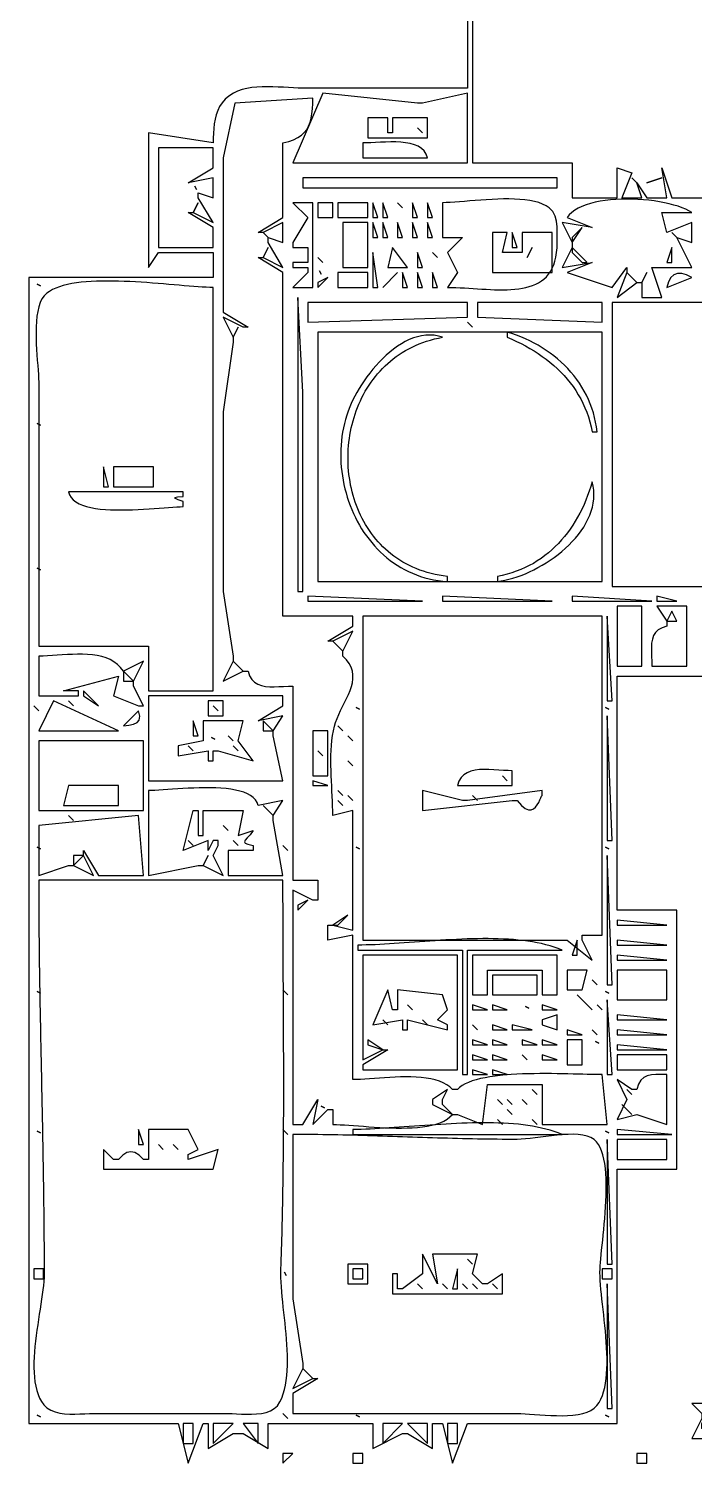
# Model space of a CAD drawing. Extents: x 0 to 1224, y 0 to 792.
# Drawn here: x 259 to 392.5, y 166 to 453.9 of the extents above; entities that cross this region are included whole.
import ezdxf

# ---------------------------------------------------------------- set-up
doc = ezdxf.new("R2010")
doc.units = 0
doc.layers.add('C7', color=7, linetype='CONTINUOUS')

msp = doc.modelspace()

# ---------------------------------------------------------------- linework, layer by layer
at = {"layer": 'C7'}
for points in [[(347, 460), (347, 442), (314, 442), (313.0786, 442.0145), (312.1111, 442.052), (311.1061, 442.1034), (310.0723, 442.1595), (309.0183, 442.2112), (307.9528, 442.2494), (306.8845, 442.2649), (305.8222, 442.2486), (304.7744, 442.1914), (303.75, 442.0842), (302.7575, 441.9178), (301.8056, 441.683), (300.9031, 441.3709), (300.0586, 440.9722), (299.1683, 440.4059), (298.4201, 439.7693), (297.8015, 439.0689), (297.3, 438.3114), (296.9031, 437.5036), (296.5982, 436.6521), (296.3728, 435.7636), (296.2143, 434.8448), (296.1104, 433.9023), (296.0483, 432.9429), (296.0157, 431.9732), (296, 431), (283, 433), (283, 406), (285, 409), (296, 409), (296, 404), (259, 404), (259, 174), (289, 174), (291, 166), (294, 174), (295, 174), (295, 169), (300, 172), (301, 172), (302, 172), (307, 169), (307, 174), (328, 174), (328, 169), (334, 172), (335, 172), (340, 169), (340, 174), (342, 174), (344, 166), (347, 174), (377, 174), (377, 225), (389, 225), (389, 277), (377, 277), (377, 324), (431, 324)], [(348, 459), (348, 427), (368, 427), (368, 420), (377, 420), (377, 426), (380, 425), (378, 420), (382, 420), (381, 423), (383, 420), (387, 420), (386, 426), (388, 420), (454, 420)], [(318, 441), (312, 427), (347, 427), (347, 441), (338, 439), (337, 439), (318, 441)], [(320.3132, 313.9104), (320.5436, 314.6894), (320.839, 315.4757), (321.184, 316.268), (321.5637, 317.065), (321.9626, 317.8654), (322.3657, 318.6679), (322.7578, 319.4714), (323.1237, 320.2744), (323.4481, 321.0757), (323.716, 321.8741), (323.9122, 322.6681), (324.0213, 323.4567), (324.0284, 324.2384), (323.9181, 325.012), (323.6753, 325.7763), (323.2848, 326.5299), (322.7314, 327.2715), (322, 328), (322, 329), (324, 333), (320, 331), (319, 331), (324, 334), (324, 336), (310, 336), (310, 405), (305, 408), (306, 408), (310, 406), (307, 411), (307, 412), (310, 411), (310, 415), (306, 413), (305, 413), (310, 416), (310, 431), (311.1434, 431.2864), (312.1321, 431.6359), (312.9773, 432.0498), (313.6903, 432.5292), (314.2821, 433.0754), (314.7641, 433.6897), (315.1473, 434.3733), (315.4429, 435.1274), (315.6623, 435.9533), (315.8164, 436.8523), (315.9167, 437.8256), (315.9741, 438.8744), (316, 440), (300.317902, 438.972229), (298, 428), (298, 397)], [(327, 436), (327, 432), (339, 432), (339, 436), (333, 436), (332, 436), (332, 433), (331, 433), (331, 436), (327, 436)], [(337, 434), (338, 433), (337, 434)], [(285, 430), (285, 410), (296, 410), (296, 414), (291, 417), (292, 417), (296, 415), (293, 420), (293, 421), (296, 420), (296, 424), (291, 423), (296, 426), (296, 430), (285, 430)], [(326, 431), (326, 428), (339, 428), (338.7428, 428.7546), (338.3341, 429.3845), (337.7904, 429.9003), (337.1283, 430.3124), (336.3645, 430.6314), (335.5156, 430.8678), (334.5982, 431.032), (333.6289, 431.1347), (332.6243, 431.1862), (331.601, 431.1972), (330.5757, 431.1781), (329.565, 431.1395), (328.5854, 431.0919), (327.6536, 431.0457), (326.7863, 431.0116), (326, 431)], [(314, 424), (314, 422), (365, 422), (365, 424), (314, 424)], [(380, 424), (381, 423), (380, 424)], [(383, 423), (386, 424), (383, 423)], [(292.333344, 422.333344), (292.666656, 421.666656), (292.333344, 422.333344)], [(293, 419), (292, 417), (293, 419)], [(312, 419), (315, 416), (312, 411), (312, 410), (315, 410), (315, 407), (312, 407), (312, 406), (315, 406), (315, 405), (312, 402), (316, 402), (316, 419), (312, 419)], [(317, 419), (317, 416), (320, 416), (320, 419), (317, 419)], [(321, 419), (321, 416), (327, 416), (327, 419), (321, 419)], [(328, 419), (328, 416), (329, 416), (328, 419)], [(330, 419), (330, 416), (331, 416), (330, 419)], [(333, 419), (334, 418), (333, 419)], [(336, 419), (336, 416), (337, 416), (336, 419)], [(339, 419), (339, 416), (340, 416), (339, 419)], [(342, 419), (342, 412), (346, 412), (343, 409), (345, 405), (343, 402), (343.8345, 401.9915), (344.6804, 401.9679), (345.5354, 401.9321), (346.3974, 401.8867), (347.2644, 401.8346), (348.134, 401.7786), (349.0043, 401.7215), (349.8732, 401.6661), (350.7384, 401.6151), (351.5978, 401.5713), (352.4494, 401.5376), (353.291, 401.5168), (354.1205, 401.5115), (354.9357, 401.5247), (355.7346, 401.5591), (356.5149, 401.6174), (357.2747, 401.7026), (358.0116, 401.8174), (358.7237, 401.9645), (359.4088, 402.1468), (360.0648, 402.3671), (360.6895, 402.6281), (361.2809, 402.9326), (361.8367, 403.2835), (362.3549, 403.6835), (362.8333, 404.1355), (363.2699, 404.6421), (363.6624, 405.2063), (364.0088, 405.8307), (364.3069, 406.5183), (364.5546, 407.2717), (364.7499, 408.0938), (364.8904, 408.9873), (364.9742, 409.9551), (364.9992, 411), (365.0099, 411.9997), (365.0198, 413.0758), (364.9814, 414.1817), (364.8473, 415.2708), (364.5701, 416.2967), (364.1023, 417.2127), (363.3966, 417.9722), (362.7842, 418.3855), (362.0812, 418.7348), (361.2961, 419.0242), (360.4373, 419.2584), (359.5132, 419.4415), (358.5323, 419.578), (357.503, 419.6723), (356.4338, 419.7288), (355.3331, 419.7518), (354.2093, 419.7458), (353.0709, 419.715), (351.9264, 419.6639), (350.7841, 419.5969), (349.6526, 419.5184), (348.5403, 419.4327), (347.4556, 419.3441), (346.4069, 419.2572), (345.4027, 419.1763), (344.4515, 419.1057), (343.5617, 419.0499), (342.7417, 419.0132), (342, 419)], [(367, 416), (372, 414), (366, 415), (368, 411), (368, 410), (366, 406), (372, 407), (367, 405), (376, 402), (379, 406), (379, 405), (377, 400), (381, 403), (382, 403), (382, 400), (386, 400), (384, 406), (392, 406), (389, 412), (392, 411), (392, 415), (387, 413), (386, 417), (392, 417), (391.4344, 417.347), (390.7852, 417.675), (390.0591, 417.9829), (389.2631, 418.2696), (388.404, 418.5341), (387.4887, 418.7752), (386.5239, 418.9919), (385.5167, 419.1831), (384.4737, 419.3477), (383.402, 419.4847), (382.3082, 419.593), (381.1994, 419.6715), (380.0823, 419.7192), (378.9639, 419.7349), (377.8509, 419.7176), (376.7502, 419.6662), (375.6688, 419.5797), (374.6133, 419.4569), (373.5908, 419.2968), (372.608, 419.0984), (371.6719, 418.8604), (370.7892, 418.582), (369.9668, 418.2619), (369.2116, 417.8992), (368.5305, 417.4927), (367.9303, 417.0414), (367.4178, 416.5442), (367, 416)], [(322, 415), (322, 406), (327, 406), (327, 415), (322, 415)], [(328, 415), (328, 412), (329, 412), (328, 415)], [(330, 415), (330, 412), (331, 412), (330, 415)], [(333, 415), (333, 412), (334, 412), (333, 415)], [(336, 415), (336, 412), (337, 412), (336, 415)], [(339, 415), (339, 412), (340, 412), (339, 415)], [(306, 413), (307, 412), (306, 413)], [(352, 413), (352, 405), (364, 405), (364, 413), (358, 413), (358, 409), (354, 409), (355, 413), (352, 413)], [(356, 413), (356, 410), (357, 410), (356, 413)], [(370, 414), (368, 412), (368, 411), (370, 414)], [(388, 413), (389, 412), (388, 413)], [(307, 410), (306, 408), (307, 410)], [(328, 409), (328, 402), (329, 402), (328, 409)], [(332, 410), (331, 406), (335, 406), (332, 410)], [(337, 409), (337, 406), (338, 406), (337, 409)], [(340, 409), (341, 408), (340, 409)], [(360, 410), (359, 408), (360, 410)], [(368, 410), (368, 409), (370, 407), (371, 407), (368, 410)], [(388, 410), (387, 407), (388, 407), (388, 410)], [(317, 408), (318, 407), (317, 408)], [(261, 330), (283, 330), (283, 321), (296, 321), (296, 402), (295.3243, 402.0084), (294.5918, 402.0326), (293.8063, 402.0709), (292.9713, 402.1217), (292.0906, 402.1833), (291.1678, 402.254), (290.2066, 402.3322), (289.2106, 402.4162), (288.1836, 402.5043), (287.1291, 402.595), (286.051, 402.6865), (284.9528, 402.7771), (283.8382, 402.8653), (282.7109, 402.9494), (281.5746, 403.0277), (280.4329, 403.0985), (279.2895, 403.1602), (278.148, 403.2111), (277.0122, 403.2496), (275.8858, 403.274), (274.7723, 403.2826), (273.6755, 403.2739), (272.599, 403.246), (271.5465, 403.1975), (270.5217, 403.1265), (269.5282, 403.0315), (268.5698, 402.9108), (267.65, 402.7628), (266.7726, 402.5857), (265.9412, 402.378), (265.1596, 402.1378), (264.4313, 401.8637), (263.76, 401.554), (263.1495, 401.2069), (262.6034, 400.8209)], [(319, 404), (317, 403), (317, 402), (319, 404)], [(317.333344, 405.333344), (317.666656, 404.666656), (317.333344, 405.333344)], [(321, 405), (321, 402), (327, 402), (327, 405), (321, 405)], [(330, 402), (333, 405), (330, 402)], [(334, 405), (334, 402), (335, 402), (334, 405)], [(337, 405), (337, 402), (338, 402), (337, 405)], [(340, 405), (340, 402), (341, 402), (340, 405)], [(379, 405), (381, 403), (379, 405)], [(383, 405), (382, 403), (383, 405)], [(387, 402), (392, 404), (390.9341, 404.5189), (389.9789, 404.7855), (389.1383, 404.7902), (388.4162, 404.5234), (387.8164, 403.9758), (387.343, 403.1378), (387, 402)], [(262.6033, 400.8209), (262.0915, 400.315), (261.6633, 399.6863), (261.3123, 398.9479), (261.0321, 398.1132), (260.8164, 397.1953), (260.6587, 396.2073), (260.5528, 395.1625), (260.4923, 394.0742), (260.4707, 392.9554), (260.4818, 391.8195), (260.5192, 390.6795), (260.5765, 389.5488), (260.6474, 388.4405), (260.7254, 387.3678), (260.8042, 386.3439), (260.8776, 385.382), (260.939, 384.4954), (260.9821, 383.6972), (261.0007, 383.0007), (261.0068, 382.0034), (261.0125, 381.0059), (261.0177, 380.0082), (261.0224, 379.0103), (261.0268, 378.0123), (261.0307, 377.0141), (261.0343, 376.0158), (261.0374, 375.0172), (261.0402, 374.0186), (261.0426, 373.0197), (261.0446, 372.0208), (261.0464, 371.0217), (261.0478, 370.0224), (261.0489, 369.023), (261.0497, 368.0235), (261.0502, 367.0239), (261.0505, 366.0242), (261.0505, 365.0243), (261.0503, 364.0244), (261.0499, 363.0244), (261.0492, 362.0242), (261.0484, 361.024), (261.0474, 360.0237), (261.0462, 359.0233), (261.0448, 358.0228), (261.0434, 357.0223), (261.0417, 356.0217), (261.04, 355.021), (261.0382, 354.0203), (261.0363, 353.0195), (261.0343, 352.0187), (261.0322, 351.0179), (261.0302, 350.017), (261.028, 349.0161), (261.0259, 348.0151), (261.0237, 347.0142), (261.0216, 346.0132), (261.0195, 345.0122), (261.0174, 344.0113), (261.0154, 343.0103), (261.0134, 342.0093), (261.0116, 341.0084), (261.0098, 340.0074), (261.0081, 339.0065), (261.0065, 338.0056), (261.0051, 337.0047), (261.0038, 336.0039), (261.0027, 335.0031), (261.0017, 334.0024), (261.001, 333.0017), (261.0004, 332.001), (261.0001, 331.0005), (261, 330)], [(260.666656, 402.666656), (261.333344, 402.333344), (260.666656, 402.666656)], [(313, 400), (313, 341), (314, 341), (314, 381), (313, 400)], [(315, 399), (315, 395), (347, 396), (347, 399), (315, 399)], [(349, 399), (349, 396), (374, 395), (374, 399), (349, 399)], [(398, 399), (376, 399), (376, 342), (398, 342)], [(298, 397), (303, 394), (302, 394), (298, 396), (300, 392), (300, 391), (298, 377), (298, 341), (300, 328), (300, 327), (298, 323), (302, 325), (303, 325), (303.2973, 324.0551), (303.7273, 323.3135), (304.275, 322.7522), (304.9251, 322.348), (305.6626, 322.0778), (306.4723, 321.9186), (307.3391, 321.8472), (308.2479, 321.8406), (309.1835, 321.8757), (310.1308, 321.9293), (311.0746, 321.9784), (312, 322), (312, 283), (317, 283), (317, 279), (316, 279), (312, 281), (312, 234), (314, 234), (317, 239), (316, 234), (319, 237), (320, 237), (320, 234), (320.7127, 233.9891), (321.4925, 233.9588), (322.3333, 233.9124), (323.2286, 233.8531), (324.1722, 233.7843), (325.1578, 233.7093), (326.1791, 233.6313), (327.2298, 233.5538), (328.3036, 233.4799), (329.3943, 233.4131), (330.4955, 233.3567), (331.6009, 233.3138), (332.7043, 233.2879), (333.7994, 233.2823), (334.8798, 233.3002), (335.9393, 233.3451), (336.9716, 233.4201), (337.9705, 233.5286), (338.9295, 233.6739), (339.8424, 233.8594), (340.703, 234.0882), (341.5049, 234.3639), (342.2418, 234.6895), (342.9075, 235.0686), (343.4956, 235.5043), (344, 236), (345, 236), (350, 234), (351, 242), (362, 242), (362, 234), (375, 234), (374, 244), (373.3626, 243.9997), (372.6514, 244.0077), (371.8719, 244.0224), (371.0298, 244.0425), (370.1305, 244.0662), (369.1798, 244.0922), (368.1831, 244.1189), (367.146, 244.1447), (366.0742, 244.1681), (364.9732, 244.1877), (363.8486, 244.2018), (362.706, 244.209), (361.551, 244.2077), (360.3891, 244.1964), (359.226, 244.1737), (358.0671, 244.1379), (356.9182, 244.0875), (355.7848, 244.021), (354.6724, 243.937), (353.5867, 243.8338), (352.5332, 243.7099), (351.5176, 243.5639), (350.5453, 243.3941), (349.6221, 243.1992), (348.7534, 242.9775), (347.9449, 242.7275), (347.2021, 242.4477), (346.5306, 242.1365), (345.936, 241.7926), (345.424, 241.4142), (345, 241), (344, 241), (343.4619, 241.5257), (342.8381, 241.9784), (342.1361, 242.363), (341.3636, 242.684), (340.528, 242.9462), (339.6369, 243.1544), (338.6979, 243.3132), (337.7184, 243.4276), (336.7062, 243.502), (335.6687, 243.5414), (334.6136, 243.5504), (333.5482, 243.5338), (332.4803, 243.4963), (331.4174, 243.4426), (330.367, 243.3776), (329.3367, 243.3058), (328.334, 243.2321), (327.3666, 243.1611), (326.4419, 243.0977), (325.5675, 243.0466), (324.751, 243.0124), (324, 243), (324, 272), (319, 271), (319, 274), (320, 274), (324, 273), (324, 297), (320, 296), (319.9908, 296.9485), (319.9658, 297.9164), (319.9285, 298.9008), (319.8824, 299.8994), (319.8311, 300.9094), (319.7782, 301.9283), (319.7272, 302.9536), (319.6818, 303.9826), (319.6454, 305.0128), (319.6216, 306.0415), (319.6139, 307.0662), (319.6261, 308.0844), (319.6615, 309.0934), (319.7239, 310.0906), (319.8166, 311.0735), (319.9434, 312.0395), (320.1077, 312.986), (320.3132, 313.9105)], [(347, 395), (348, 394), (347, 395)], [(301, 394), (300, 392), (301, 394)], [(317, 393), (317, 343), (374, 343), (374, 393), (317, 393)], [(343, 343), (343, 344), (342.152, 344.1062), (341.3226, 344.2386), (340.5115, 344.3966), (339.7189, 344.5796), (338.9447, 344.787), (338.1889, 345.0183), (337.4515, 345.2729), (336.7325, 345.5503), (336.032, 345.8498), (335.3498, 346.1709), (334.6861, 346.5131), (334.0408, 346.8757), (333.4139, 347.2583), (332.8055, 347.6602), (332.2154, 348.0808), (331.6438, 348.5197), (331.0905, 348.9762), (330.5557, 349.4498), (330.0393, 349.9399), (329.5413, 350.4459), (329.0616, 350.9673), (328.6004, 351.5034), (328.1576, 352.0539), (327.7332, 352.618), (327.3273, 353.1952), (326.9397, 353.7849), (326.5705, 354.3866), (326.2197, 354.9997), (325.8873, 355.6236), (325.5733, 356.2578), (325.2777, 356.9017), (325.0005, 357.5547), (324.7417, 358.2163), (324.5013, 358.8859), (324.2793, 359.5629), (324.0756, 360.2467), (323.8904, 360.9369), (323.7236, 361.6328), (323.5751, 362.3339), (323.445, 363.0395), (323.3334, 363.7492), (323.2401, 364.4624), (323.1652, 365.1784), (323.1087, 365.8968), (323.0705, 366.6169), (323.0508, 367.3382), (323.0494, 368.0602), (323.0665, 368.7822), (323.1019, 369.5037), (323.1556, 370.2241), (323.2278, 370.9429), (323.3183, 371.6594), (323.4273, 372.3732), (323.5545, 373.0837), (323.7002, 373.7902), (323.8643, 374.4923), (324.0467, 375.1893), (324.2475, 375.8807), (324.4666, 376.5659), (324.7042, 377.2444), (324.9601, 377.9155), (325.2343, 378.5788), (325.527, 379.2336), (325.838, 379.8794), (326.1674, 380.5157), (326.5151, 381.1418), (326.8812, 381.7571), (327.2657, 382.3612), (327.6685, 382.9534), (328.0897, 383.5333), (328.5293, 384.1001), (328.9872, 384.6534), (329.4635, 385.1925), (329.9581, 385.717), (330.4711, 386.2262), (331.0025, 386.7197), (331.5522, 387.1967), (332.1203, 387.6567), (332.7067, 388.0993), (333.3114, 388.5237), (333.9346, 388.9295), (334.576, 389.3161), (335.2359, 389.6829), (335.914, 390.0293), (336.6106, 390.3549), (337.3254, 390.6589), (338.0587, 390.9408), (338.8102, 391.2002), (339.5801, 391.4363), (340.3684, 391.6487), (341.175, 391.8368), (342, 392), (341.1618, 392.2401), (340.3219, 392.3851), (339.4821, 392.4395), (338.6438, 392.408), (337.8089, 392.2953), (336.979, 392.106), (336.1558, 391.8448), (335.3409, 391.5163), (334.5361, 391.1252), (333.7431, 390.6762), (332.9634, 390.1739), (332.1988, 389.623), (331.451, 389.0282), (330.7216, 388.394), (330.0123, 387.7253), (329.3249, 387.0265), (328.6609, 386.3024), (328.0221, 385.5577), (327.4101, 384.797), (326.8266, 384.025), (326.2734, 383.2463), (325.752, 382.4655), (325.2642, 381.6875), (324.8116, 380.9167), (324.3959, 380.1579), (324.0189, 379.4157), (323.6821, 378.6949), (323.3873, 378), (323.0758, 377.181), (322.7946, 376.3516), (322.5435, 375.5128), (322.3223, 374.6654), (322.1306, 373.8105), (321.9683, 372.949), (321.8351, 372.082), (321.7308, 371.2103), (321.6551, 370.335), (321.6078, 369.4571), (321.5887, 368.5774), (321.5974, 367.6971), (321.6338, 366.817), (321.6977, 365.9381), (321.7887, 365.0614), (321.9066, 364.1879), (322.0513, 363.3186), (322.2224, 362.4543), (322.4197, 361.5962), (322.643, 360.7452), (322.892, 359.9022), (323.1665, 359.0682), (323.4662, 358.2442), (323.791, 357.4312), (324.1405, 356.6301), (324.5145, 355.8419), (324.9129, 355.0676), (325.3352, 354.3082), (325.7814, 353.5646), (326.2511, 352.8378), (326.7441, 352.1288), (327.2602, 351.4386), (327.7991, 350.7681), (328.3606, 350.1182), (328.9445, 349.4901), (329.5505, 348.8846), (330.1783, 348.3027), (330.8277, 347.7455), (331.4986, 347.2138), (332.1906, 346.7086), (332.9034, 346.231), (333.637, 345.7818), (334.3909, 345.3621), (335.165, 344.9729), (335.9591, 344.615), (336.7728, 344.2896), (337.606, 343.9975), (338.4584, 343.7397), (339.3297, 343.5173), (340.2198, 343.3311), (341.1284, 343.1822), (342.0552, 343.0715), (343, 343)], [(355, 393), (355, 392), (355.9317, 391.5959), (356.8495, 391.1703), (357.7523, 390.7229), (358.639, 390.2537), (359.5084, 389.7624), (360.3594, 389.2488), (361.191, 388.7127), (362.0018, 388.1541), (362.791, 387.5726), (363.5573, 386.9681), (364.2996, 386.3405), (365.0168, 385.6895), (365.7078, 385.015), (366.3714, 384.3168), (367.0065, 383.5947), (367.6121, 382.8485), (368.1869, 382.078), (368.73, 381.2832), (369.24, 380.4637), (369.716, 379.6194), (370.1569, 378.7501), (370.5614, 377.8557), (370.9284, 376.936), (371.2569, 375.9907), (371.5458, 375.0197), (371.7938, 374.0229), (372, 373), (373, 373), (372.8765, 373.9821), (372.7099, 374.947), (372.5011, 375.8943), (372.2513, 376.8234), (371.9617, 377.7338), (371.6333, 378.6252), (371.2672, 379.4969), (370.8645, 380.3485), (370.4264, 381.1795), (369.9539, 381.9893), (369.4482, 382.7776), (368.9104, 383.5438), (368.3416, 384.2875), (367.7428, 385.008), (367.1153, 385.705), (366.46, 386.378), (365.7782, 387.0265), (365.0709, 387.6499), (364.3392, 388.2478), (363.5843, 388.8196), (362.8072, 389.365), (362.0091, 389.8834), (361.1911, 390.3743), (360.3542, 390.8372), (359.4997, 391.2717), (358.6285, 391.6772), (357.7418, 392.0533), (356.8408, 392.3994), (355.9264, 392.7152), (355, 393)], [(260.666656, 374.666656), (261.333344, 374.333344), (260.666656, 374.666656)], [(274, 366), (274, 362), (275, 362), (274, 366)], [(276, 366), (276, 362), (284, 362), (284, 366), (276, 366)], [(372, 363), (371.7265, 362.0601), (371.4279, 361.1325), (371.1039, 360.2181), (370.7548, 359.3178), (370.3805, 358.4326), (369.9812, 357.5635), (369.5568, 356.7114), (369.1074, 355.8773), (368.6331, 355.0621), (368.1339, 354.2668), (367.6098, 353.4923), (367.061, 352.7395), (366.4874, 352.0095), (365.8892, 351.3032), (365.2662, 350.6215), (364.6188, 349.9654), (363.9467, 349.3358), (363.2502, 348.7337), (362.5292, 348.1601), (361.7839, 347.6159), (361.0142, 347.102), (360.2202, 346.6194), (359.402, 346.1691), (358.5596, 345.7519), (357.693, 345.369), (356.8024, 345.0211), (355.8877, 344.7094), (354.949, 344.4346), (353.9864, 344.1978), (353, 344), (353, 343), (353.7526, 343.0975), (354.5277, 343.2378), (355.3221, 343.4196), (356.1325, 343.6417), (356.9556, 343.9028), (357.7884, 344.2018), (358.6276, 344.5373), (359.4701, 344.9083), (360.3125, 345.3135), (361.1517, 345.7517), (361.9845, 346.2216), (362.8077, 346.7221), (363.618, 347.2519), (364.4124, 347.8099), (365.1875, 348.3947), (365.9402, 349.0052), (366.6673, 349.6402), (367.3655, 350.2984), (368.0316, 350.9787), (368.6626, 351.6797), (369.255, 352.4004), (369.8059, 353.1395), (370.3118, 353.8957), (370.7697, 354.6679), (371.1763, 355.4549), (371.5284, 356.2553), (371.8229, 357.0681), (372.0565, 357.892), (372.226, 358.7257), (372.3282, 359.5681), (372.3599, 360.4179), (372.3179, 361.274), (372.199, 362.1351), (372, 363)], [(267, 361), (267.2001, 360.3906), (267.5191, 359.8485), (267.9487, 359.3702), (268.4807, 358.9522), (269.1067, 358.5911), (269.8186, 358.2833), (270.608, 358.0254), (271.4669, 357.814), (272.3868, 357.6456), (273.3597, 357.5166), (274.3772, 357.4236), (275.431, 357.3632), (276.513, 357.3318), (277.6149, 357.326), (278.7285, 357.3424), (279.8455, 357.3774), (280.9576, 357.4275), (282.0567, 357.4894), (283.1345, 357.5595), (284.1827, 357.6344), (285.1931, 357.7105), (286.1574, 357.7845), (287.0675, 357.8528), (287.915, 357.912), (288.6918, 357.9585), (289.3895, 357.989), (290, 358), (290, 359), (289.0021, 359.3548), (288.4176, 359.6342), (288.3321, 359.8361), (288.831, 359.9587), (290, 360), (290, 361), (267, 361)], [(260.666656, 345.666656), (261.333344, 345.333344), (260.666656, 345.666656)], [(315, 340), (315, 339), (338, 339), (315, 340)], [(342, 340), (342, 339), (364, 339), (342, 340)], [(368, 340), (368, 339), (384, 339), (368, 340)], [(385, 340), (385, 339), (389, 339), (385, 340)], [(377, 338), (377, 326), (382, 326), (382, 338), (377, 338)], [(385, 338), (387, 335), (387, 334), (386.0314, 333.7002), (385.2826, 333.2756), (384.7268, 332.7393), (384.3369, 332.1045), (384.0863, 331.3841), (383.9479, 330.5914), (383.895, 329.7393), (383.9006, 328.841), (383.9379, 327.9097), (383.98, 326.9583), (384, 326), (391, 326), (391, 338), (385, 338)], [(388, 337), (387, 335), (389, 335), (388, 337)], [(326, 336), (326, 271), (367, 271), (372, 267), (370, 271), (370, 272), (374, 272), (374, 336), (326, 336)], [(375, 336), (375, 319), (376, 319), (375, 336)], [(261, 328), (261, 320), (269, 320), (269, 321), (266, 321), (277, 324), (276, 320), (281, 318), (282, 318), (280, 322), (280, 323), (282, 327), (278, 325), (277.4431, 325.7278), (276.8093, 326.3482), (276.1055, 326.8689), (275.3387, 327.2978), (274.5158, 327.6426), (273.6439, 327.9111), (272.7297, 328.1111), (271.7803, 328.2503), (270.8027, 328.3366), (269.8037, 328.3777), (268.7903, 328.3815), (267.7696, 328.3556), (266.7483, 328.308), (265.7335, 328.2463), (264.7322, 328.1784), (263.7512, 328.112), (262.7975, 328.0549), (261.8781, 328.015), (261, 328)], [(320, 331), (322, 329), (320, 331)], [(300, 327), (302, 325), (300, 327)], [(278, 325), (278, 323), (280, 323), (278, 325)], [(270, 321), (270, 320), (273, 318), (270, 321)], [(283, 320), (283, 303), (310, 303), (308, 312), (308, 313), (310, 316), (305, 315), (310, 318), (310, 320), (283, 320)], [(260, 318), (261, 317), (260, 318)], [(264, 319), (261, 313), (277, 313), (264, 319)], [(267, 319), (268, 318), (267, 319)], [(281, 317), (278, 314), (279.1035, 314.1502), (280.0326, 314.3514), (280.7371, 314.6703), (281.1666, 315.1735), (281.271, 315.9278), (281, 317)], [(295, 319), (295, 316), (298, 316), (298, 319), (295, 319)], [(296, 318), (297, 317), (296, 318)], [(324.666656, 317.666656), (325.333344, 317.333344), (324.666656, 317.666656)], [(374.666656, 317.666656), (375.333344, 317.333344), (374.666656, 317.666656)], [(294, 315), (294, 311), (289, 310), (289, 308), (295, 309), (295, 307), (296, 307), (296, 309), (297, 309), (304, 307), (301, 311), (302, 315), (294, 315)], [(292, 315), (292, 312), (293, 312), (292, 315)], [(306, 315), (306, 313), (308, 313), (306, 315)], [(321, 314), (322, 313), (321, 314)], [(375, 316), (375, 291), (376, 291), (375, 316)], [(261, 311), (261, 297), (282, 297), (282, 311), (261, 311)], [(295.666656, 311.666656), (296.333344, 311.333344), (295.666656, 311.666656)], [(299, 312), (300, 311), (299, 312)], [(316, 313), (316, 304), (319, 304), (319, 313), (316, 313)], [(323, 312), (324, 311), (323, 312)], [(291, 310), (292, 309), (291, 310)], [(300, 310), (301, 309), (300, 310)], [(317, 309), (318, 308), (317, 309)], [(323, 307), (324, 306), (323, 307)], [(345, 302), (356, 302), (356, 305), (355.1359, 305.0213), (354.2192, 305.0742), (353.266, 305.1415), (352.2924, 305.2065), (351.3147, 305.2522), (350.349, 305.2616), (349.4116, 305.2178), (348.5186, 305.1039), (347.6862, 304.9029), (346.9306, 304.598), (346.268, 304.1722), (345.7145, 303.6085), (345.2865, 302.8901), (345, 302)], [(316, 303), (316, 302), (319, 302), (316, 303)], [(354, 304), (355, 303), (354, 304)], [(267, 302), (266, 298), (277, 298), (277, 302), (267, 302)], [(283, 301), (283, 284), (293, 286), (294, 286), (298, 284), (296, 288), (297, 290), (297, 291), (296, 291), (295, 289), (295, 291), (290, 289), (292, 297), (293, 297), (293, 292), (294, 292), (294, 297), (302, 297), (301, 292), (304, 293), (303.3982, 292.1373), (302.845, 291.5017), (302.4317, 291.0437), (302.2493, 290.714), (302.389, 290.4631), (302.9422, 290.2415), (304, 290), (304, 289), (299, 289), (299, 284), (310, 284), (308, 295), (308, 296), (310, 299), (305, 298), (304.7994, 298.6039), (304.4775, 299.1397), (304.043, 299.611), (303.5045, 300.0216), (302.8708, 300.3749), (302.1506, 300.6747), (301.3527, 300.9245), (300.4856, 301.1279), (299.5582, 301.2887), (298.5791, 301.4104), (297.5572, 301.4966), (296.5009, 301.551), (295.4192, 301.5772), (294.3207, 301.5788), (293.2141, 301.5594), (292.1081, 301.5227), (291.0115, 301.4723), (289.9329, 301.4119), (288.8811, 301.3449), (287.8648, 301.2751), (286.8927, 301.2062), (285.9734, 301.1416), (285.1159, 301.0851), (284.3286, 301.0402), (283.6204, 301.0106), (283, 301)], [(321, 301), (322, 300), (321, 301)], [(323, 300), (324, 299), (323, 300)], [(338, 301), (338, 297), (356, 299), (357, 299), (357.8371, 298.0206), (358.5739, 297.4183), (359.2175, 297.138), (359.7751, 297.1245), (360.2539, 297.3225), (360.6609, 297.677), (361.0035, 298.1328), (361.2888, 298.6347), (361.5239, 299.1275), (361.716, 299.5561), (361.8723, 299.8653), (362, 300), (362, 301), (347, 299), (346, 299), (338, 301)], [(348, 300), (349, 299), (348, 300)], [(306, 298), (308, 296), (306, 298)], [(321, 299), (322, 298), (321, 299)], [(281, 296), (261, 294), (261, 284), (267, 286), (268, 286), (272, 284), (270, 288), (270, 289), (273, 284), (282, 284), (281, 296)], [(267, 296), (268, 295), (267, 296)], [(298, 294), (299, 293), (298, 294)], [(291, 291), (292, 290), (291, 291)], [(300, 291), (301, 290), (300, 291)], [(260.666656, 289.666656), (261.333344, 289.333344), (260.666656, 289.666656)], [(268, 288), (268, 286), (270, 288), (268, 288)], [(295, 288), (294, 286), (295, 288)], [(310, 290), (311, 289), (310, 290)], [(324.666656, 289.666656), (325.333344, 289.333344), (324.666656, 289.666656)], [(374.666656, 289.666656), (375.333344, 289.333344), (374.666656, 289.666656)], [(375, 288), (375, 262), (376, 262), (375, 288)], [(261, 283), (261.0005, 281.9972), (261.002, 280.9946), (261.0045, 279.992), (261.008, 278.9896), (261.0125, 277.9872), (261.0178, 276.9849), (261.0241, 275.9827), (261.0312, 274.9806), (261.0391, 273.9785), (261.0479, 272.9765), (261.0574, 271.9747), (261.0677, 270.9729), (261.0787, 269.9711), (261.0905, 268.9695), (261.1029, 267.9679), (261.1159, 266.9664), (261.1296, 265.965), (261.1439, 264.9637), (261.1587, 263.9624), (261.1741, 262.9612), (261.19, 261.9601), (261.2064, 260.9591), (261.2232, 259.9581), (261.2405, 258.9572), (261.2582, 257.9564), (261.2763, 256.9556), (261.2947, 255.955), (261.3135, 254.9543), (261.3326, 253.9538), (261.352, 252.9533), (261.3716, 251.9529), (261.3914, 250.9526), (261.4115, 249.9523), (261.4317, 248.9521), (261.452, 247.952), (261.4725, 246.9519), (261.4931, 245.9519), (261.5137, 244.9519), (261.5344, 243.952), (261.555, 242.9522), (261.5757, 241.9524), (261.5963, 240.9527), (261.6169, 239.9531), (261.6374, 238.9535), (261.6577, 237.954), (261.6779, 236.9545), (261.698, 235.9551), (261.7178, 234.9557), (261.7374, 233.9564), (261.7568, 232.9572), (261.7759, 231.958), (261.7947, 230.9588), (261.8131, 229.9597), (261.8312, 228.9607), (261.8489, 227.9617), (261.8662, 226.9628), (261.883, 225.9639), (261.8994, 224.9651), (261.9153, 223.9663), (261.9307, 222.9676), (261.9455, 221.9689), (261.9598, 220.9702), (261.9735, 219.9717), (261.9865, 218.9731), (261.9989, 217.9746), (262.0107, 216.9761), (262.0217, 215.9777), (262.032, 214.9794), (262.0415, 213.981), (262.0503, 212.9827), (262.0582, 211.9845), (262.0653, 210.9863), (262.0716, 209.9881), (262.0769, 208.99), (262.0814, 207.9919), (262.0849, 206.9939), (262.0874, 205.9959), (262.0889, 204.9979), (262.0895, 204), (262.0726, 203.2781), (262.0244, 202.5014), (261.9486, 201.6745), (261.849, 200.8018), (261.7293, 199.8877), (261.5933, 198.9367), (261.4447, 197.9534), (261.2871, 196.9422), (261.1245, 195.9075), (260.9604, 194.8538), (260.7987, 193.7857), (260.643, 192.7075), (260.4972, 191.6237), (260.3649, 190.5389), (260.2498, 189.4574), (260.1558, 188.3838), (260.0866, 187.3226), (260.0458, 186.2782), (260.0373, 185.255), (260.0648, 184.2576), (260.1319, 183.2904), (260.2425, 182.3579), (260.4003, 181.4646), (260.609, 180.6149), (260.8723, 179.8134), (261.1941, 179.0644), (261.5779, 178.3725), (262.0277, 177.7422), (262.6611, 177.1257), (263.4185, 176.6575), (264.2767, 176.3186), (265.2127, 176.0902), (266.2032, 175.9533), (267.2253, 175.8892), (268.2558, 175.879), (269.2716, 175.9039), (270.2497, 175.9449), (271.1668, 175.9832), (272, 176), (299, 176), (299.811, 175.9815), (300.71, 175.9388), (301.6736, 175.8906), (302.6784, 175.8557), (303.7011, 175.853), (304.7183, 175.9013), (305.7065, 176.0194), (306.6426, 176.2263), (307.5029, 176.5408), (308.2643, 176.9816), (308.9033, 177.5677), (309.3966, 178.3179), (309.7464, 179.1068), (310.043, 179.9369), (310.2895, 180.805), (310.4891, 181.708), (310.6452, 182.6428), (310.7608, 183.6063), (310.8394, 184.5955), (310.884, 185.6072), (310.898, 186.6384), (310.8845, 187.6859), (310.8469, 188.7467), (310.7883, 189.8176), (310.7119, 190.8957), (310.6211, 191.9777), (310.519, 193.0606), (310.4089, 194.1413), (310.294, 195.2168), (310.1776, 196.2838), (310.0629, 197.3394), (309.9531, 198.3804), (309.8514, 199.4038), (309.7612, 200.4064), (309.6855, 201.3852), (309.6278, 202.337), (309.5911, 203.2588), (309.5788, 204.1475), (309.5941, 205), (309.6294, 205.9983), (309.6633, 206.9967), (309.6959, 207.9952), (309.727, 208.9938), (309.7568, 209.9925), (309.7853, 210.9913), (309.8125, 211.9902), (309.8384, 212.9892), (309.8631, 213.9883), (309.8865, 214.9874), (309.9088, 215.9867), (309.9298, 216.986), (309.9498, 217.9854), (309.9686, 218.9849), (309.9863, 219.9844), (310.0029, 220.984), (310.0185, 221.9837), (310.0331, 222.9835), (310.0467, 223.9833), (310.0593, 224.9832), (310.071, 225.9831), (310.0818, 226.9831), (310.0916, 227.9831), (310.1006, 228.9832), (310.1088, 229.9834), (310.1161, 230.9836), (310.1227, 231.9838), (310.1285, 232.9841), (310.1335, 233.9844), (310.1378, 234.9848), (310.1415, 235.9852), (310.1444, 236.9856), (310.1468, 237.9861), (310.1485, 238.9866), (310.1496, 239.9871), (310.1502, 240.9876), (310.1502, 241.9882), (310.1497, 242.9888), (310.1487, 243.9894), (310.1473, 244.99), (310.1454, 245.9906), (310.1431, 246.9912), (310.1404, 247.9919), (310.1374, 248.9925), (310.134, 249.9932), (310.1303, 250.9938), (310.1264, 251.9944), (310.1221, 252.9951), (310.1177, 253.9957), (310.113, 254.9963), (310.1082, 255.9969), (310.1031, 256.9975), (310.098, 257.9981), (310.0927, 258.9986), (310.0874, 259.9992), (310.082, 260.9997), (310.0766, 262.0002), (310.0711, 263.0006), (310.0657, 264.001), (310.0603, 265.0014), (310.055, 266.0018), (310.0498, 267.0021), (310.0447, 268.0024), (310.0398, 269.0026), (310.035, 270.0028), (310.0304, 271.0029), (310.0261, 272.003), (310.022, 273.003), (310.0181, 274.003), (310.0146, 275.0029), (310.0114, 276.0028), (310.0085, 277.0026), (310.006, 278.0023), (310.0039, 279.002), (310.0022, 280.0016), (310.001, 281.0011), (310.0002, 282.0006), (310, 283), (261, 283)], [(315, 279), (313, 278), (313, 277), (315, 279)], [(320, 274), (321, 274), (323, 276), (320, 274)], [(377, 275), (377, 274), (387, 274), (377, 275)], [(325, 270), (325, 269), (346, 269), (346, 244), (347, 244), (347, 269), (366, 269), (365.219, 269.3087), (364.4127, 269.591), (363.5823, 269.848), (362.7288, 270.0804), (361.8536, 270.2894), (360.9577, 270.4757), (360.0425, 270.6403), (359.109, 270.7841), (358.1584, 270.9082), (357.192, 271.0134), (356.211, 271.1006), (355.2164, 271.1709), (354.2095, 271.225), (353.1916, 271.264), (352.1637, 271.2888), (351.1271, 271.3003), (350.0829, 271.2995), (349.0324, 271.2873), (347.9767, 271.2646), (346.9171, 271.2323), (345.8546, 271.1915), (344.7905, 271.143), (343.726, 271.0877), (342.6623, 271.0267), (341.6005, 270.9607), (340.5419, 270.8909), (339.4876, 270.818), (338.4388, 270.7431), (337.3967, 270.667), (336.3625, 270.5908), (335.3374, 270.5152), (334.3225, 270.4414), (333.3191, 270.3701), (332.3284, 270.3024), (331.3515, 270.2391), (330.3896, 270.1813), (329.4439, 270.1298), (328.5155, 270.0855), (327.6058, 270.0495), (326.7158, 270.0226), (325.8468, 270.0058), (325, 270)], [(369, 271), (368, 268), (369, 268), (369, 271)], [(377, 271), (377, 270), (387, 270), (377, 271)], [(326, 268), (326, 247), (330, 249), (331, 249), (326, 246), (326, 245), (345, 245), (345, 268), (326, 268)], [(348, 268), (348, 260), (351, 260), (351, 265), (362, 265), (362, 260), (365, 260), (365, 268), (348, 268)], [(377, 268), (377, 267), (387, 267), (377, 268)], [(367, 265), (367, 261), (370, 261), (371, 265), (367, 265)], [(377, 265), (377, 259), (387, 259), (387, 265), (377, 265)], [(352, 264), (352, 260), (361, 260), (361, 264), (352, 264)], [(372, 263), (373, 262), (372, 263)], [(260.666656, 260.666656), (261.333344, 260.333344), (260.666656, 260.666656)], [(310, 261), (311, 260), (310, 261)], [(331, 261), (328, 254), (334, 255), (334, 253), (335, 253), (335, 255), (343, 253), (343, 254), (341, 255), (343, 257), (342, 260), (333, 261), (333, 257), (332, 257), (331, 261)], [(369, 260), (372, 257), (369, 260)], [(374.666656, 260.666656), (375.333344, 260.333344), (374.666656, 260.666656)], [(335, 258), (336, 257), (335, 258)], [(348, 258), (348, 257), (351, 257), (348, 258)], [(352, 258), (352, 257), (355, 257), (352, 258)], [(358.666656, 257.666656), (359.333344, 257.333344), (358.666656, 257.666656)], [(362, 258), (362, 257), (365, 257), (362, 258)], [(373, 258), (374, 257), (373, 258)], [(375, 259), (375, 244), (376, 244), (375, 259)], [(330, 255), (331, 254), (330, 255)], [(338, 255), (339, 254), (338, 255)], [(348, 254), (349, 253), (348, 254)], [(352, 254), (352, 253), (355, 253), (352, 254)], [(356, 254), (356, 253), (360, 253), (356, 254)], [(362, 255), (362, 254), (365, 253), (365, 256), (362, 255)], [(377, 256), (377, 255), (387, 255), (377, 256)], [(327, 251), (327, 250), (330, 249), (327, 251)], [(348, 251), (348, 250), (351, 250), (348, 251)], [(352, 251), (352, 250), (355, 250), (352, 251)], [(358, 251), (358, 250), (361, 250), (358, 251)], [(362, 251), (362, 250), (365, 250), (362, 251)], [(367, 253), (367, 252), (370, 252), (367, 253)], [(367, 251), (367, 246), (370, 246), (370, 251), (367, 251)], [(372, 253), (373, 252), (372, 253)], [(372.666656, 250.666672), (373.333344, 250.333328), (372.666656, 250.666672)], [(377, 253), (377, 252), (387, 252), (377, 253)], [(348, 248), (348, 247), (351, 247), (348, 248)], [(352, 248), (352, 247), (355, 247), (352, 248)], [(358, 248), (359, 247), (358, 248)], [(362, 248), (362, 247), (365, 247), (362, 248)], [(377, 250), (377, 249), (387, 249), (377, 250)], [(377, 248), (377, 245), (387, 245), (387, 248), (377, 248)], [(348, 245), (348, 244), (351, 244), (348, 245)], [(352, 245), (352, 244), (355, 244), (352, 245)], [(381, 241), (380, 241), (377, 243), (379, 239), (377, 235), (381, 236), (387, 234), (387, 244), (385.855, 244.0067), (384.8174, 244.004), (383.8901, 243.942), (383.0755, 243.7709), (382.3766, 243.441), (381.7959, 242.9024), (381.3361, 242.1053), (381, 241)], [(343, 241), (340, 239), (340, 238), (344, 236), (342, 238), (342, 239), (343, 241)], [(353, 239), (354, 238), (353, 239)], [(355, 239), (356, 238), (355, 239)], [(358, 239), (359, 238), (358, 239)], [(360, 241), (361, 240), (360, 241)], [(379, 241), (380, 240), (379, 241)], [(317.666656, 237.666672), (318.333344, 237.333328), (317.666656, 237.666672)], [(355, 237), (356, 236), (355, 237)], [(378, 238), (380, 236), (378, 238)], [(324, 233), (324, 232), (366, 232), (365.2205, 232.3084), (364.4159, 232.5911), (363.5875, 232.8489), (362.7364, 233.0827), (361.8636, 233.2934), (360.9704, 233.4819), (360.0579, 233.6491), (359.1272, 233.7958), (358.1795, 233.923), (357.2159, 234.0316), (356.2376, 234.1224), (355.2457, 234.1963), (354.2413, 234.2543), (353.2256, 234.2973), (352.1998, 234.326), (351.165, 234.3415), (350.1223, 234.3445), (349.0729, 234.3361), (348.0179, 234.3171), (346.9585, 234.2883), (345.8957, 234.2507), (344.8309, 234.2052), (343.765, 234.1527), (342.6993, 234.094), (341.6349, 234.0301), (340.5729, 233.9618), (339.5144, 233.8901), (338.4607, 233.8158), (337.4129, 233.7398), (336.3721, 233.663), (335.3394, 233.5864), (334.316, 233.5107), (333.3031, 233.437), (332.3018, 233.366), (331.3132, 233.2987), (330.3384, 233.236), (329.3787, 233.1787), (328.4352, 233.1278), (327.5089, 233.0842), (326.6011, 233.0487), (325.7129, 233.0222), (324.8455, 233.0057), (324, 233)], [(353, 235), (354, 234), (353, 235)], [(360, 235), (361, 234), (360, 235)], [(260.666656, 232.666672), (261.333344, 232.333328), (260.666656, 232.666672)], [(283, 233), (283, 227), (282, 227), (281.1383, 227.8474), (280.3107, 228.3559), (279.5, 228.5254), (278.6892, 228.3559), (277.8616, 227.8474), (277, 227), (276, 227), (274, 229), (274, 225), (296, 225), (297, 229), (291, 227), (291, 228), (293, 229), (291, 233), (283, 233)], [(281, 233), (281, 230), (282, 230), (281, 233)], [(310, 233), (311, 232), (310, 233)], [(312, 232), (312, 199), (314, 186), (314, 185), (312, 181), (316, 183), (317, 183), (312, 180), (312, 176), (357, 176), (357.7254, 175.9835), (358.5552, 175.9397), (359.4737, 175.8767), (360.4656, 175.8028), (361.5152, 175.7263), (362.6071, 175.6554), (363.7257, 175.5984), (364.8556, 175.5634), (365.9812, 175.5587), (367.0871, 175.5927), (368.1577, 175.6734), (369.1775, 175.8093), (370.131, 176.0085), (371.0028, 176.2792), (371.7772, 176.6297), (372.4388, 177.0683), (372.9722, 177.6033), (373.3889, 178.2005), (373.75, 178.8639), (374.0584, 179.5889), (374.3173, 180.3708), (374.5296, 181.2052), (374.6984, 182.0873), (374.8269, 183.0126), (374.9179, 183.9765), (374.9746, 184.9744), (375, 186.0017), (374.9972, 187.0539), (374.9691, 188.1263), (374.919, 189.2143), (374.8498, 190.3133), (374.7645, 191.4188), (374.6662, 192.5262), (374.558, 193.6308), (374.4429, 194.728), (374.324, 195.8133), (374.2042, 196.8822), (374.0868, 197.9298), (373.9746, 198.9518), (373.8708, 199.9435), (373.7783, 200.9003), (373.7004, 201.8176), (373.6399, 202.6908), (373.6, 203.5153), (373.5837, 204.2866), (373.5941, 205), (373.6252, 205.6046), (373.6762, 206.2941), (373.7441, 207.0613), (373.826, 207.8993), (373.9191, 208.801), (374.0202, 209.7593), (374.1267, 210.7674), (374.2354, 211.8181), (374.3435, 212.9044), (374.4481, 214.0193), (374.5463, 215.1557), (374.6351, 216.3067), (374.7116, 217.4652), (374.7729, 218.6243), (374.816, 219.7767), (374.8381, 220.9157), (374.8362, 222.034), (374.8074, 223.1248), (374.7488, 224.1809), (374.6574, 225.1953), (374.5303, 226.1611), (374.3646, 227.0711), (374.1575, 227.9185), (373.9059, 228.696), (373.6069, 229.3968), (373.2576, 230.0138), (372.8552, 230.54), (372.3966, 230.9683), (371.7604, 231.359), (371.0107, 231.6497), (370.1624, 231.8508), (369.2306, 231.9727), (368.2303, 232.0254), (367.1765, 232.0195), (366.0843, 231.9652), (364.9686, 231.8729), (363.8444, 231.7527), (362.7268, 231.6151), (361.6308, 231.4703), (360.5713, 231.3287), (359.5635, 231.2005), (358.6224, 231.0961), (357.7628, 231.0258), (357, 231), (355.9976, 231.001), (354.9954, 231.005), (353.9934, 231.0117), (352.9915, 231.021), (351.9897, 231.0327), (350.988, 231.0468), (349.9865, 231.0631), (348.9851, 231.0814), (347.9838, 231.1017), (346.9827, 231.1238), (345.9816, 231.1476), (344.9807, 231.1729), (343.9799, 231.1996), (342.9792, 231.2275), (341.9786, 231.2566), (340.9781, 231.2867), (339.9778, 231.3177), (338.9775, 231.3494), (337.9773, 231.3818), (336.9772, 231.4146), (335.9773, 231.4477), (334.9774, 231.4811), (333.9776, 231.5145), (332.9778, 231.5479), (331.9782, 231.581), (330.9787, 231.6139), (329.9792, 231.6463), (328.9798, 231.6781), (327.9805, 231.7092), (326.9813, 231.7394), (325.9821, 231.7686), (324.983, 231.7968), (323.984, 231.8236), (322.985, 231.8491), (321.9861, 231.8731), (320.9873, 231.8954), (319.9885, 231.9159), (318.9898, 231.9345), (317.9911, 231.9511), (316.9924, 231.9655), (315.9939, 231.9775), (314.9953, 231.9871), (313.9968, 231.9942), (312.9984, 231.9985), (312, 232)], [(374.666656, 232.666672), (375.333344, 232.333328), (374.666656, 232.666672)], [(375, 231), (375, 206), (376, 206), (375, 231)], [(377, 233), (377, 232), (388, 232), (377, 233)], [(377, 231), (377, 227), (387, 227), (387, 231), (377, 231)], [(285, 230), (286, 229), (285, 230)], [(288, 230), (289, 229), (288, 230)], [(338, 208), (338, 204), (334, 201), (333, 201), (333, 204), (332, 204), (332, 200), (354, 200), (354, 204), (351, 202), (350, 202), (348, 204), (349, 208), (340, 208), (341, 202), (338, 208)], [(260, 205), (260, 203), (262, 203), (262, 205), (260, 205)], [(323, 206), (323, 202), (327, 202), (327, 206), (323, 206)], [(324, 205), (324, 203), (326, 203), (326, 205), (324, 205)], [(345, 205), (344, 201), (345, 201), (345, 205)], [(347, 207), (348, 206), (347, 207)], [(374, 205), (374, 203), (376, 203), (376, 205), (374, 205)], [(310.333344, 204.333328), (310.666656, 203.666672), (310.333344, 204.333328)], [(337, 202), (338, 201), (337, 202)], [(342, 202), (343, 201), (342, 202)], [(346, 202), (347, 201), (346, 202)], [(348, 202), (349, 201), (348, 202)], [(352, 202), (353, 201), (352, 202)], [(375, 202), (375, 177), (376, 177), (375, 202)], [(314, 185), (316, 183), (314, 185)], [(260.666656, 175.666672), (261.333344, 175.333328), (260.666656, 175.666672)], [(310, 176), (311, 175), (310, 176)], [(324.666656, 175.666672), (325.333344, 175.333328), (324.666656, 175.666672)], [(374.666656, 175.666672), (375.333344, 175.333328), (374.666656, 175.666672)], [(392, 178), (394, 176), (394, 175), (392, 171), (399, 171), (394, 173), (394, 174), (396, 178), (392, 178)], [(290, 174), (290, 170), (292, 170), (292, 174), (290, 174)], [(296, 174), (296, 170), (300, 174), (296, 174)], [(302, 174), (305, 170), (305, 174), (302, 174)], [(330, 174), (330, 170), (334, 174), (330, 174)], [(335, 174), (339, 170), (339, 174), (335, 174)], [(343, 174), (343, 170), (345, 170), (345, 174), (343, 174)], [(310, 168), (310, 166), (312, 168), (310, 168)], [(324, 168), (324, 166), (326, 166), (326, 168), (324, 168)], [(381, 168), (381, 166), (383, 166), (383, 168), (381, 168)]]:
    msp.add_lwpolyline(points, dxfattribs=at)

doc.saveas('drawing.dxf')
